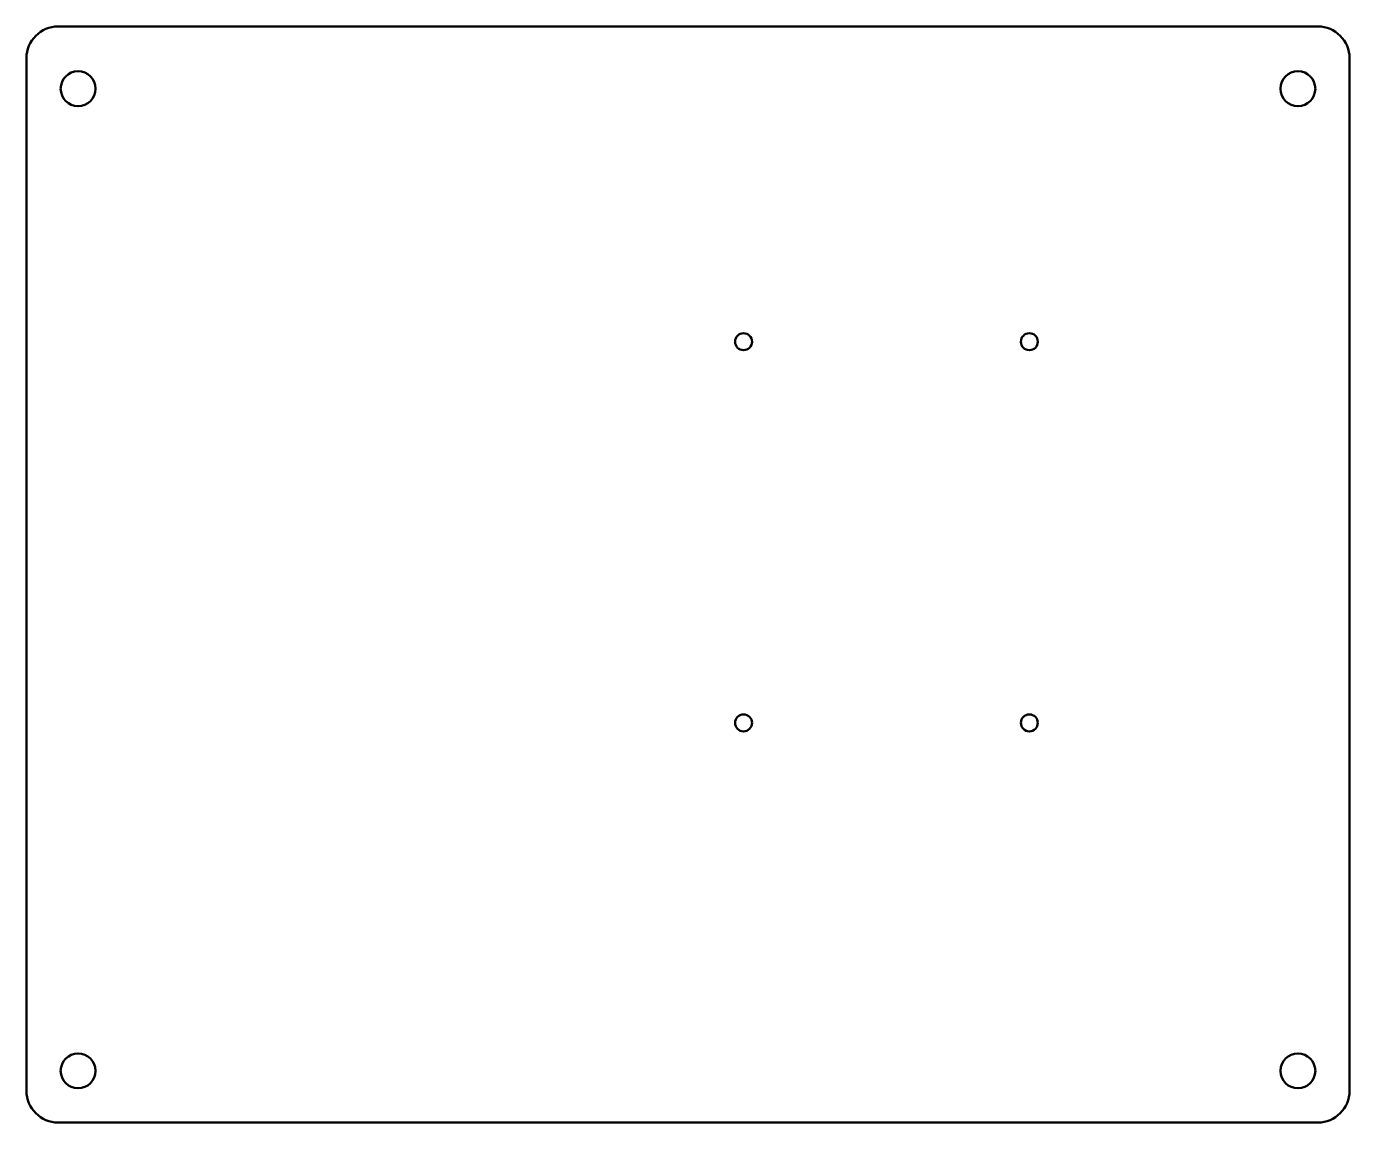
# Model space of a CAD drawing. Header units: inches. Extents: x 0 to 250, y 0 to 207.
import ezdxf

# ---------------------------------------------------------------- set-up
doc = ezdxf.new("R2010")
doc.units = ezdxf.units.IN
doc.header["$MEASUREMENT"] = 0
doc.layers.add('Visible (ANSI)', color=7, linetype='Continuous', lineweight=50)

# ---------------------------------------------------------------- blocks, each defined once
blk = doc.blocks.new('3DOF250-V002-CEAF001_Sheet_28_3DOF250-V002-CEAF001')
at = {"layer": 'Visible (ANSI)'}
for p, q in [((-119, 103.5), (119, 103.5)), ((-125, -97.5), (-125, 97.5)), ((125, 97.5), (125, -97.5)), ((119, -103.5), (-119, -103.5))]:
    blk.add_line(p, q, dxfattribs=at)
for centre, radius in [((-115.24, 91.74), 3.3), ((115.24, 91.74), 3.3), ((10.5, 43.97), 1.6), ((64.5, 43.97), 1.6), ((10.5, -28.03), 1.6), ((64.5, -28.03), 1.6), ((-115.24, -93.74), 3.3), ((115.24, -93.74), 3.3)]:
    blk.add_circle(centre, radius, dxfattribs=at)
at = {"layer": 'Visible (ANSI)', "extrusion": (0, 0, -1)}
for centre, start, end in [((119, 97.5), 0, 90), ((-119, 97.5), 90, 180), ((-119, -97.5), 180, 270), ((119, -97.5), 270, 360)]:
    blk.add_arc(centre, 6, start, end, dxfattribs=at)

msp = doc.modelspace()

# ---------------------------------------------------------------- block references
msp.add_blockref('3DOF250-V002-CEAF001_Sheet_28_3DOF250-V002-CEAF001', (125, 103.5))

doc.saveas('drawing.dxf')
